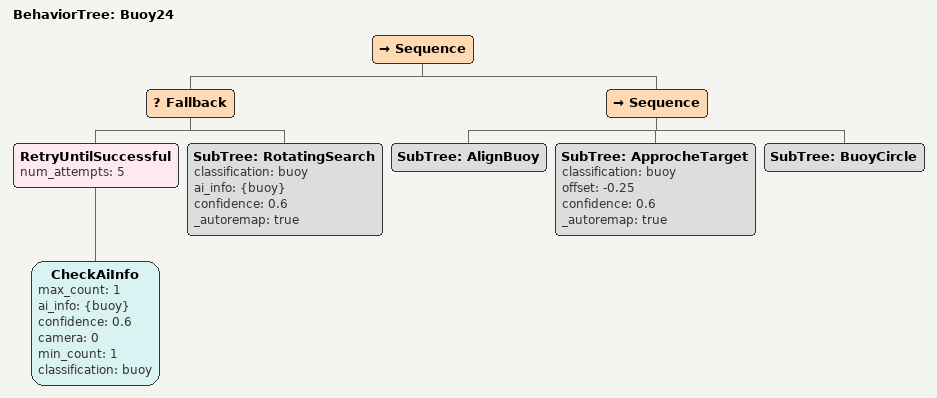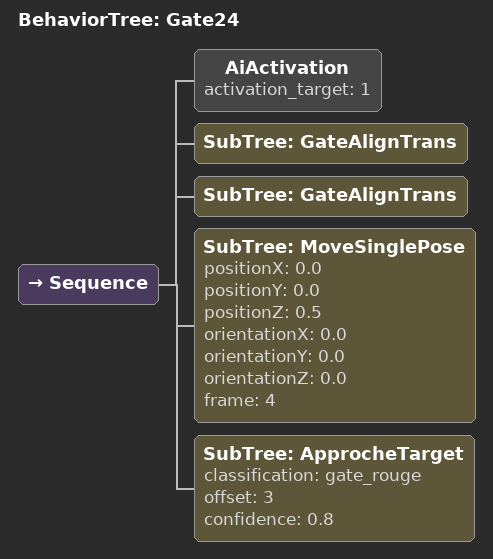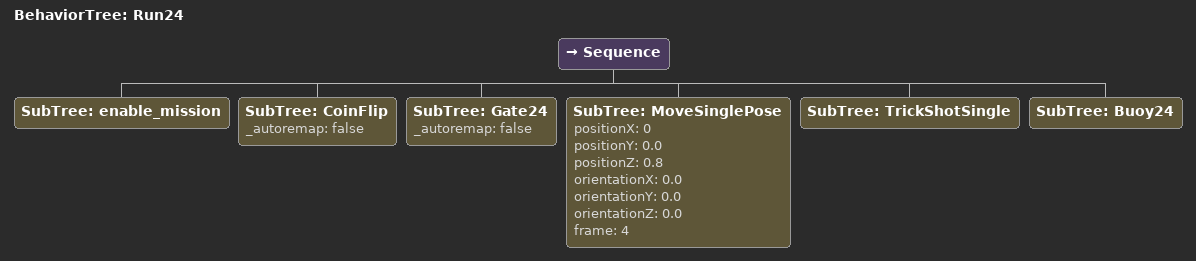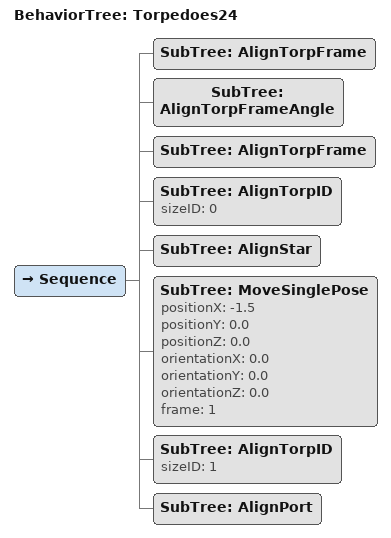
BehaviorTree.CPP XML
<?xml version="1.0" encoding="UTF-8"?>
<root BTCPP_format="4">
  <BehaviorTree ID="Buoy24">
    <Sequence>
      <Fallback>
        <RetryUntilSuccessful num_attempts="5">
          <CheckAiInfo max_count="1"
                       ai_info="{buoy}"
                       confidence="0.6"
                       camera="0"
                       min_count="1"
                       classification="buoy"/>
        </RetryUntilSuccessful>
        <SubTree ID="RotatingSearch"
                 classification="buoy"
                 ai_info="{buoy}"
                 confidence="0.6"
                 _autoremap="true"/>
      </Fallback>
      <Sequence>
        <SubTree ID="AlignBuoy"/>
        <SubTree ID="ApprocheTarget"
                 classification="buoy"
                 offset="-0.25"
                 confidence="0.6"
                 _autoremap="true"/>
        <SubTree ID="BuoyCircle"/>
      </Sequence>
    </Sequence>
  </BehaviorTree>

  <BehaviorTree ID="Gate24">
    <Sequence>
      <AiActivation activation_target="1"/>
      <SubTree ID="GateAlignTrans"/>
      <SubTree ID="GateAlignTrans"/>
      <SubTree ID="MoveSinglePose"
               positionX="0.0"
               positionY="0.0"
               positionZ="0.5"
               orientationX="0.0"
               orientationY="0.0"
               orientationZ="0.0"
               frame="4"/>
      <SubTree ID="ApprocheTarget"
               classification="gate_rouge"
               offset="3"
               confidence="0.8"/>
    </Sequence>
  </BehaviorTree>

  <BehaviorTree ID="Run24">
    <Sequence>
      <SubTree ID="enable_mission"/>
      <SubTree ID="CoinFlip"
               _autoremap="false"/>
      <SubTree ID="Gate24"
               _autoremap="false"/>
      <SubTree ID="MoveSinglePose"
               positionX="0"
               positionY="0.0"
               positionZ="0.8"
               orientationX="0.0"
               orientationY="0.0"
               orientationZ="0.0"
               frame="4"/>
      <SubTree ID="TrickShotSingle"/>
      <SubTree ID="Buoy24"/>
    </Sequence>
  </BehaviorTree>

  <BehaviorTree ID="Torpedoes24">
    <Sequence>
      <SubTree ID="AlignTorpFrame"/>
      <SubTree ID="AlignTorpFrameAngle"/>
      <SubTree ID="AlignTorpFrame"/>
      <SubTree ID="AlignTorpID"
               sizeID="0"/>
      <SubTree ID="AlignStar"/>
      <SubTree ID="MoveSinglePose"
               positionX="-1.5"
               positionY="0.0"
               positionZ="0.0"
               orientationX="0.0"
               orientationY="0.0"
               orientationZ="0.0"
               frame="1"/>
      <SubTree ID="AlignTorpID"
               sizeID="1"/>
      <SubTree ID="AlignPort"/>
    </Sequence>
  </BehaviorTree>

</root>
